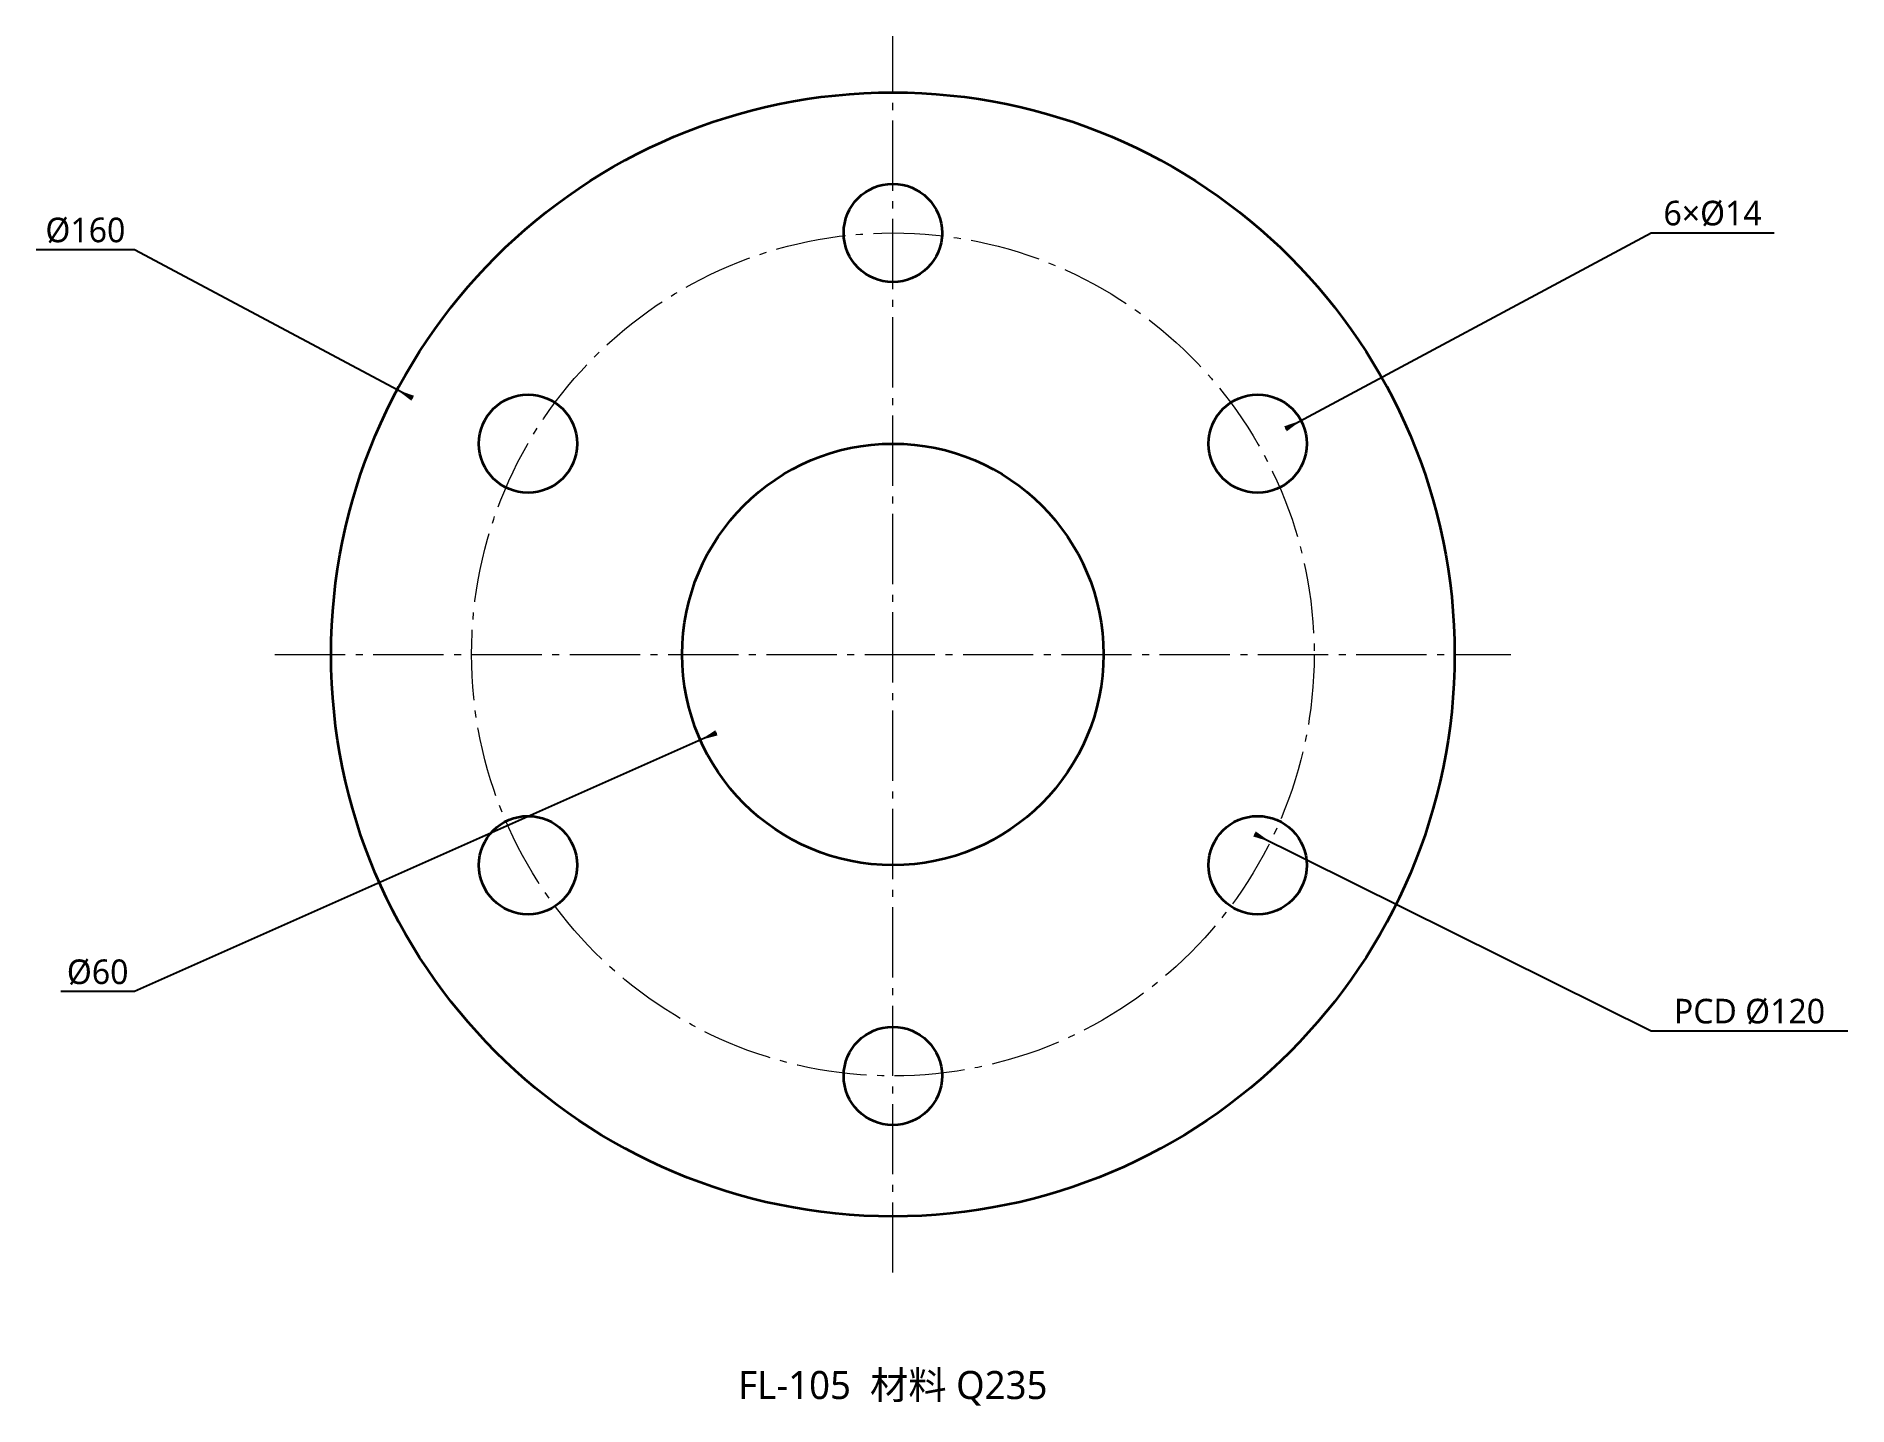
# Model space of a CAD drawing. Header units: millimetres. Extents: x -122 to 136, y -107 to 88.
import ezdxf

# ---------------------------------------------------------------- set-up
doc = ezdxf.new("R2010")
doc.units = ezdxf.units.MM
doc.linetypes.add('CENTER', pattern=[14, 10, -1.5, 1, -1.5])
for name, color, linetype, lineweight in [('BOLT_HOLES', 7, 'CONTINUOUS', 35), ('BORE', 7, 'CONTINUOUS', 35), ('CENTERLINES', 7, 'CENTER', 18), ('DIMENSIONS', 7, 'CONTINUOUS', 18), ('OUTLINE', 7, 'CONTINUOUS', 35), ('PCD', 7, 'CENTER', 18), ('TITLE', 7, 'CONTINUOUS', 25)]:
    doc.layers.add(name, color=color, linetype=linetype, lineweight=lineweight)
doc.styles.add('FLANGE_TEXT', font='msyh.ttc')
doc.dimstyles.new('FLANGE_MM', dxfattribs={"dimtxt": 3.5, "dimasz": 2.5, "dimexe": 1.25, "dimexo": 0.625, "dimgap": 1, "dimtad": 1, "dimtih": 1, "dimtoh": 1, "dimdec": 0, "dimtxsty": 'FLANGE_TEXT', "dimcen": 2.5, "dimazin": 3, "dimtfac": 1, "dimtmove": 0, "dimatfit": 3})

# ---------------------------------------------------------------- blocks, each defined once
blk = doc.blocks.new('_CLOSEDFILLED')
at = {"color": 0, "linetype": 'BYBLOCK'}
blk.add_solid([(-1, 0.16), (0, 0), (-1, -0.16)], dxfattribs=at)
blk = doc.blocks.new('*D1')
at = {"color": 0}
for p, q in [((-108, 57.6), (-122, 57.6)), ((-68.38, 36.47), (-108, 57.6))]:
    blk.add_line(p, q, dxfattribs=at)
at = {"layer": 'Defpoints'}
for p in [(-70.59, 37.65), (0, 0)]:
    blk.add_point(p, dxfattribs=at)
at = {"layer": 'DIMENSIONS', "color": 0, "xscale": 2.5, "yscale": 2.5, "rotation": 151.92751306414706}
blk.add_blockref('_CLOSEDFILLED', (-70.59, 37.65), dxfattribs=at)
at = {"layer": 'DIMENSIONS', "color": 0, "insert": (-115, 60.35), "char_height": 3.5, "attachment_point": 5, "style": 'FLANGE_TEXT'}
blk.add_mtext('%%c160', dxfattribs=at)
blk = doc.blocks.new('*D2')
at = {"color": 0}
for p, q in [((-25.13, -11.17), (-108, -48)), ((-108, -48), (-118.5, -48))]:
    blk.add_line(p, q, dxfattribs=at)
at = {"layer": 'Defpoints'}
for p in [(0, 0), (-27.41, -12.18)]:
    blk.add_point(p, dxfattribs=at)
at = {"layer": 'DIMENSIONS', "color": 0, "xscale": 2.5, "yscale": 2.5, "rotation": -156.03751102542182}
blk.add_blockref('_CLOSEDFILLED', (-27.41, -12.18), dxfattribs=at)
at = {"layer": 'DIMENSIONS', "color": 0, "insert": (-113.25, -45.25), "char_height": 3.5, "attachment_point": 5, "style": 'FLANGE_TEXT'}
blk.add_mtext('%%c60', dxfattribs=at)
blk = doc.blocks.new('*D3')
at = {"color": 0}
for p, q in [((51.51, -25.56), (108, -53.6)), ((108, -53.6), (136, -53.6))]:
    blk.add_line(p, q, dxfattribs=at)
at = {"layer": 'Defpoints'}
for p in [(0, 0), (53.75, -26.67)]:
    blk.add_point(p, dxfattribs=at)
at = {"layer": 'DIMENSIONS', "color": 0, "xscale": 2.5, "yscale": 2.5, "rotation": -26.395034526197694}
blk.add_blockref('_CLOSEDFILLED', (53.75, -26.67), dxfattribs=at)
at = {"layer": 'DIMENSIONS', "color": 0, "insert": (122, -50.85), "char_height": 3.5, "attachment_point": 5, "style": 'FLANGE_TEXT'}
blk.add_mtext('PCD %%c120', dxfattribs=at)
blk = doc.blocks.new('*D4')
at = {"color": 0}
for p, q in [((55.93, 32.12), (108, 60)), ((108, 60), (125.5, 60))]:
    blk.add_line(p, q, dxfattribs=at)
at = {"layer": 'Defpoints'}
for p in [(58.13, 33.3), (51.96, 30)]:
    blk.add_point(p, dxfattribs=at)
at = {"layer": 'DIMENSIONS', "color": 0, "xscale": 2.5, "yscale": 2.5, "rotation": 28.16221258454988}
blk.add_blockref('_CLOSEDFILLED', (58.13, 33.3), dxfattribs=at)
at = {"layer": 'DIMENSIONS', "color": 0, "insert": (116.75, 62.75), "char_height": 3.5, "attachment_point": 5, "style": 'FLANGE_TEXT'}
blk.add_mtext('6×%%c14', dxfattribs=at)

msp = doc.modelspace()

# ---------------------------------------------------------------- linework, layer by layer
at = {"layer": 'BOLT_HOLES'}
for centre in [(0, 60), (-51.96, 30), (51.96, 30), (-51.96, -30), (51.96, -30), (0, -60)]:
    msp.add_circle(centre, 7, dxfattribs=at)
at = {"layer": 'BORE'}
msp.add_circle((0, 0), 30, dxfattribs=at)
at = {"layer": 'CENTERLINES'}
for p, q in [((0, -88), (0, 88)), ((-88, 0), (88, 0))]:
    msp.add_line(p, q, dxfattribs=at)
at = {"layer": 'OUTLINE'}
msp.add_circle((0, 0), 80, dxfattribs=at)
at = {"layer": 'PCD'}
msp.add_circle((0, 0), 60, dxfattribs=at)

# ---------------------------------------------------------------- texts
at = {"layer": 'TITLE', "insert": (0, -102), "char_height": 4, "attachment_point": 2, "style": 'FLANGE_TEXT'}
msp.add_mtext('FL-105  材料 Q235', dxfattribs=at)

# ---------------------------------------------------------------- dimensions: what is measured, and where the dimension line sits
at = {"layer": 'DIMENSIONS'}
for p1, p2, text, picture, middle in [((45.79, 26.7), (58.13, 33.3), '6×Ø14', '*D4', (108, 60)), ((70.59, -37.65), (-70.59, 37.65), 'Ø160', '*D1', (-108, 57.6)), ((-53.75, 26.67), (53.75, -26.67), 'PCD Ø120', '*D3', (108, -53.6)), ((27.41, 12.18), (-27.41, -12.18), 'Ø60', '*D2', (-108, -48))]:
    dim = msp.add_diameter_dim_2p(p1=p1, p2=p2, text=text, dimstyle='FLANGE_MM', dxfattribs=at)
    dim.commit()
    dim.dimension.update_dxf_attribs({"geometry": picture, "text_midpoint": middle, "dimtype": 163})

doc.saveas('drawing.dxf')
